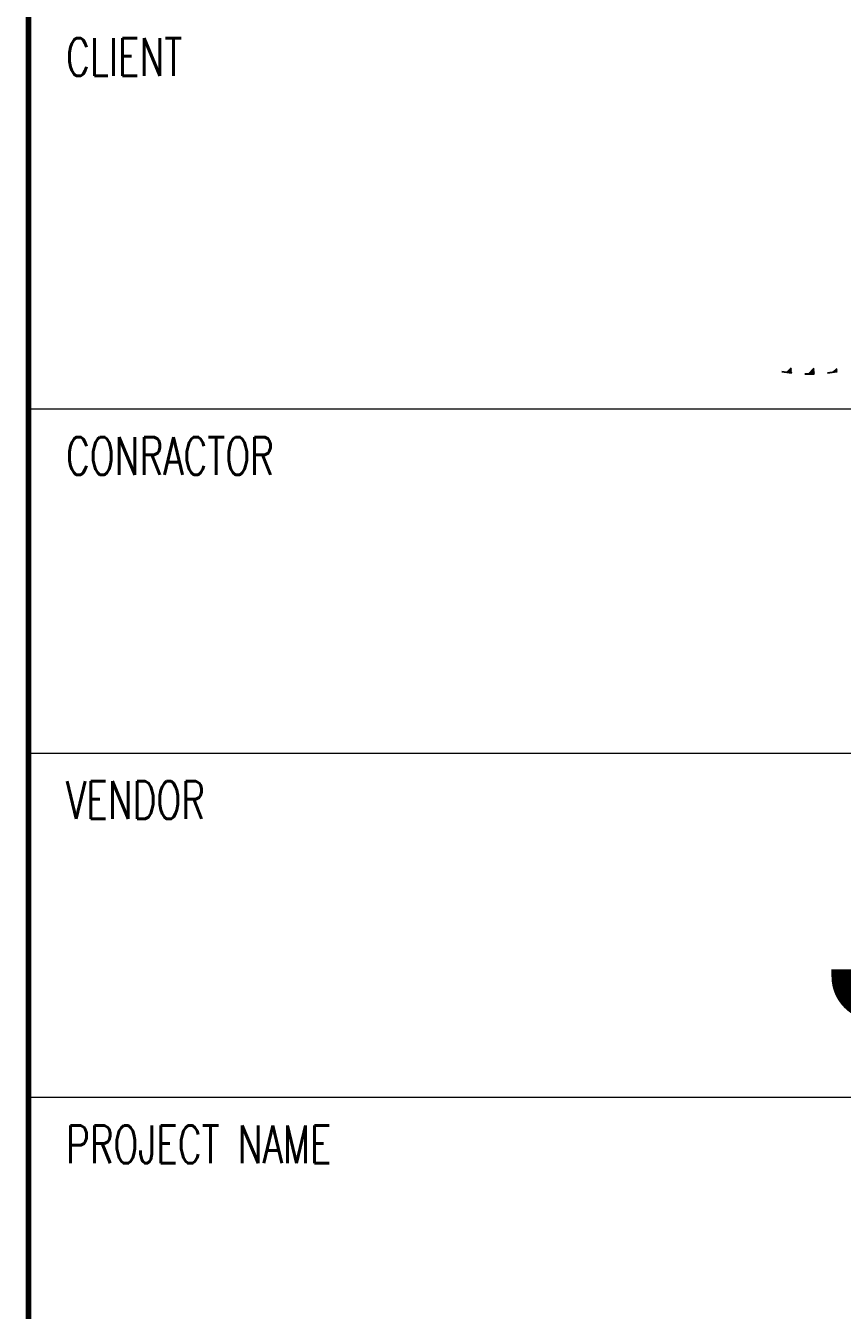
# Model space of a CAD drawing. Header units: millimetres. Extents: x 0 to 232280, y -26939 to 23794.
# Drawn here: x 136843 to 138092, y -25007 to -23044 of the extents above; entities that cross this region are included whole.
import ezdxf

# ---------------------------------------------------------------- set-up
doc = ezdxf.new("R2010")
doc.units = ezdxf.units.MM
doc.header["$LTSCALE"] = 30
doc.linetypes.add('HIDDEN2', pattern=[0.1875, 0.125, -0.0625])
for name, color, linetype in [('9', 2, 'HIDDEN2'), ('border', 130, 'Continuous'), ('CON-R', 1, 'Continuous'), ('FORM', 7, 'Continuous'), ('TITLE', 7, 'Continuous')]:
    doc.layers.add(name, color=color, linetype=linetype)
doc.styles.add('Logo', font='ARIALNB.TTF', dxfattribs={"width": 0.8})
doc.styles.add('ROMANS', font='ROMANS.shx', dxfattribs={"width": 0.8})

# ---------------------------------------------------------------- blocks, each defined once
blk = doc.blocks.new('TITLE')
at = {"color": 7, "lineweight": 0}
blk.add_line((699.671, 17.683), (699.671, 83.813), dxfattribs=at)
at = {"color": 5}
for p, q in [((728.659, 83.126), (728.824, 83.291)), ((728.693, 83.121), (728.824, 83.252)), ((728.727, 83.117), (728.824, 83.214)), ((728.761, 83.113), (728.824, 83.176)), ((728.795, 83.108), (728.824, 83.138)), ((729.479, 83.067), (729.691, 83.278)), ((729.517, 83.067), (729.691, 83.24)), ((729.555, 83.067), (729.691, 83.202)), ((729.594, 83.067), (729.691, 83.164)), ((729.633, 83.068), (729.691, 83.126)), ((729.672, 83.069), (729.691, 83.087)), ((729.672, 83.069), (729.691, 83.087)), ((730.427, 83.136), (730.564, 83.273)), ((730.472, 83.143), (730.564, 83.235)), ((730.518, 83.15), (730.564, 83.196))]:
    blk.add_line(p, q, dxfattribs=at)
at = {"layer": '9', "color": 5, "linetype": 'Continuous'}
blk.add_line((728.817, 83.106), (728.824, 83.113), dxfattribs=at)
for start, end in [(260.0646, 263.5671), (268.2969, 271.7031), (268.2969, 271.7031), (276.4329, 279.9354)]:
    blk.add_arc((729.509, 89.179), 6.113, start, end, dxfattribs=at)
at = {"layer": 'border', "color": 7, "linetype": 'Continuous', "lineweight": 0}
for p, q in [((699.671, 81.726), (823.671, 81.726)), ((699.671, 68.573), (823.671, 68.573)), ((699.671, 55.42), (823.671, 55.42))]:
    blk.add_line(p, q, dxfattribs=at)
at = {"layer": 'TITLE', "color": 7, "lineweight": 0}
blk.add_lwpolyline([(699.671, 17.683, 0.216, 0.216, 0), (699.671, 143.966, 0, 0, 0), (823.671, 143.966, 0, 0, 0)], format="xyseb", dxfattribs=at)
at = {"color": 7, "lineweight": 0, "style": 'ROMANS', "width": 0.7}
for s, height, p in [('CLIENT', 1.4376, (701.108, 94.45)), ('CONRACTOR', 1.4376, (701.108, 79.21)), ('VENDOR', 1.4376, (701.108, 66.057)), ('PROJECT NAME', 1.43761, (701.108, 52.904))]:
    blk.add_text(s, height=height, dxfattribs=at).set_placement(p)
blk = doc.blocks.new('JNKLOGO')
at = {"layer": 'FORM', "color": 1, "const_width": 20}
blk.add_lwpolyline([(5218.13, 519.59, 1), (5238.13, 519.59, 1)], format="xyb", close=True, dxfattribs=at)
blk.add_lwpolyline([(5288.13, 519.59), (5288.13, 419.59)], dxfattribs=at)
for points in [[(5188.13, 409.59), (5188.13, 404.59, 1), (5228.13, 404.59), (5228.13, 484.59)], [(5328.13, 469.59), (5313.13, 469.59, 1), (5313.13, 419.59), (5328.13, 419.59)], [(5288.13, 437.09, 0.583333), (5228.13, 437.09, 0.583333)]]:
    blk.add_lwpolyline(points, format="xyb", dxfattribs=at)
at = {"layer": 'FORM', "color": 1, "style": 'Logo'}
for s, height, p in [('JNK Heaters Co., Ltd.', 80, (5378.13, 409.59)), ('Heaters', 25, (5245.03, 375.03))]:
    blk.add_text(s, height=height, dxfattribs=at).set_placement(p)

msp = doc.modelspace()

# ---------------------------------------------------------------- block references
at = {"linetype": 'ByBlock', "xscale": 39.99999999599994, "yscale": 39.99999999599994, "zscale": 39.99999999599994}
msp.add_blockref('TITLE', (108860.97, -26898.29), dxfattribs=at)
at = {"layer": 'CON-R', "xscale": 2.242240000000164, "yscale": 2.242240000000164, "zscale": 2.242240000000164}
msp.add_blockref('JNKLOGO', (126464.38, -25404.26), dxfattribs=at)

doc.saveas('drawing.dxf')
